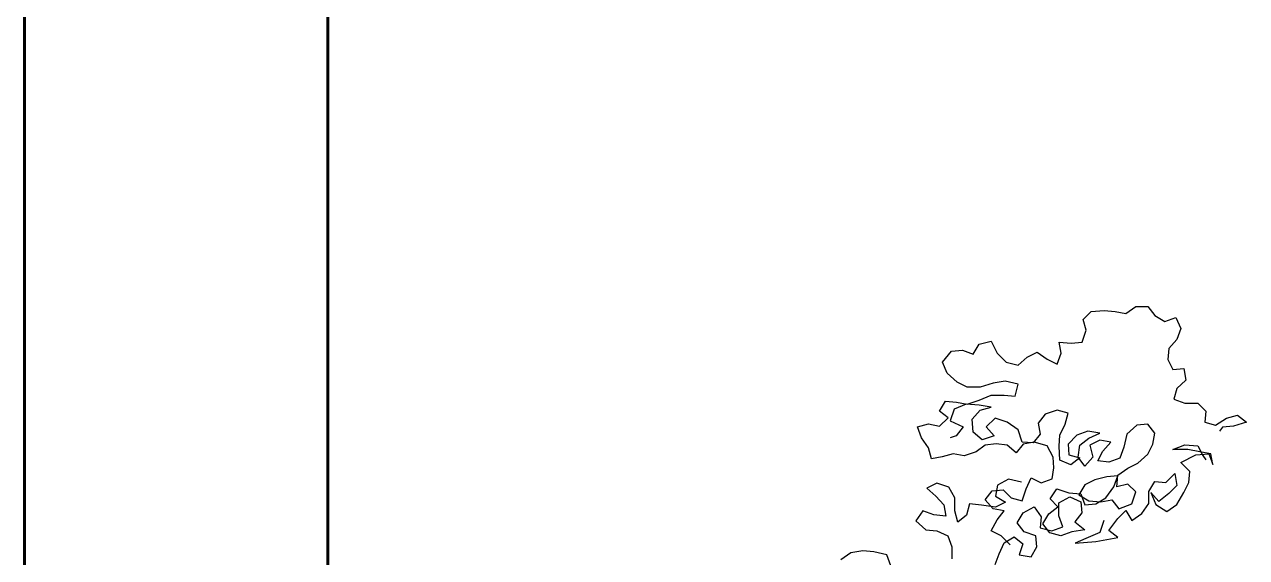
# Model space of a CAD drawing. Header units: millimetres. Extents: x -249630 to 95394, y -188036 to 109963.
# Drawn here: x -97457 to -96702, y -15960 to -15631 of the extents above; entities that cross this region are included whole.
import ezdxf

# ---------------------------------------------------------------- set-up
doc = ezdxf.new("R2010")
doc.units = ezdxf.units.MM
doc.layers.add('AHojas', color=86, linetype='Continuous')
doc.layers.add('MUROS', color=6, linetype='Continuous', lineweight=60)

# ---------------------------------------------------------------- blocks, each defined once
blk = doc.blocks.new('Arbol_01')
at = {"layer": 'AHojas'}
for p, q in [((-0.5588, 2.5923), (-0.5485, 2.5995)), ((-0.5485, 2.5995), (-0.5361, 2.5995)), ((-0.5361, 2.5995), (-0.5289, 2.5902)), ((-0.6031, 2.5862), (-0.5948, 2.5944)), ((-0.5948, 2.5944), (-0.5814, 2.5954)), ((-0.5814, 2.5954), (-0.5701, 2.5944)), ((-0.5701, 2.5944), (-0.5588, 2.5923)), ((-0.5289, 2.5902), (-0.5186, 2.584)), ((-0.5186, 2.584), (-0.5073, 2.5882)), ((-0.5073, 2.5882), (-0.5022, 2.5768)), ((-0.6041, 2.5625), (-0.6, 2.5749)), ((-0.6, 2.5749), (-0.6031, 2.5862)), ((-0.5022, 2.5768), (-0.5063, 2.5655)), ((-0.7102, 2.5605), (-0.6978, 2.5636)), ((-0.6978, 2.5636), (-0.6917, 2.5513)), ((-0.6278, 2.5625), (-0.6154, 2.5615)), ((-0.6258, 2.5512), (-0.6278, 2.5625)), ((-0.6154, 2.5615), (-0.6041, 2.5625)), ((-0.5063, 2.5655), (-0.5145, 2.5562)), ((-0.7483, 2.542), (-0.739, 2.5534)), ((-0.739, 2.5534), (-0.7277, 2.5544)), ((-0.7277, 2.5544), (-0.7164, 2.5503)), ((-0.7164, 2.5503), (-0.7102, 2.5605)), ((-0.6917, 2.5513), (-0.6824, 2.542)), ((-0.6608, 2.5471), (-0.6505, 2.5523)), ((-0.6505, 2.5523), (-0.6402, 2.545)), ((-0.6299, 2.5399), (-0.6258, 2.5512)), ((-0.5145, 2.5562), (-0.5156, 2.5449)), ((-0.7432, 2.5307), (-0.7483, 2.542)), ((-0.6824, 2.542), (-0.67, 2.5389)), ((-0.67, 2.5389), (-0.6608, 2.5471)), ((-0.6402, 2.545), (-0.6299, 2.5399)), ((-0.5156, 2.5449), (-0.5104, 2.5346)), ((-0.7329, 2.5214), (-0.7432, 2.5307)), ((-0.5104, 2.5346), (-0.4991, 2.5356)), ((-0.4971, 2.5233), (-0.5063, 2.515)), ((-0.4991, 2.5356), (-0.4971, 2.5233)), ((-0.7226, 2.5163), (-0.7329, 2.5214)), ((-0.7092, 2.5163), (-0.7226, 2.5163)), ((-0.6958, 2.5204), (-0.7092, 2.5163)), ((-0.6834, 2.5224), (-0.6958, 2.5204)), ((-0.6701, 2.5193), (-0.6834, 2.5224)), ((-0.6732, 2.507), (-0.6701, 2.5193)), ((-0.5063, 2.515), (-0.5094, 2.5037)), ((-0.7514, 2.4916), (-0.7452, 2.5019)), ((-0.7452, 2.5019), (-0.7339, 2.5008)), ((-0.7236, 2.4988), (-0.736, 2.4936)), ((-0.7339, 2.5008), (-0.7226, 2.4988)), ((-0.7102, 2.4977), (-0.7236, 2.4988)), ((-0.7226, 2.4988), (-0.7102, 2.5029)), ((-0.7102, 2.5029), (-0.6979, 2.508)), ((-0.6979, 2.508), (-0.6845, 2.508)), ((-0.6845, 2.508), (-0.6732, 2.507)), ((-0.5094, 2.5037), (-0.4981, 2.4996)), ((-0.4981, 2.4996), (-0.4847, 2.4996)), ((-0.4847, 2.4996), (-0.4765, 2.4913)), ((-0.7422, 2.4844), (-0.7514, 2.4916)), ((-0.736, 2.4936), (-0.7401, 2.4813)), ((-0.7175, 2.4833), (-0.7092, 2.4926)), ((-0.6979, 2.4957), (-0.7102, 2.4977)), ((-0.7092, 2.4926), (-0.6979, 2.4957)), ((-0.6423, 2.4884), (-0.6495, 2.4791)), ((-0.6299, 2.4925), (-0.6423, 2.4884)), ((-0.6186, 2.4894), (-0.6299, 2.4925)), ((-0.6217, 2.4781), (-0.6186, 2.4894)), ((-0.4765, 2.4913), (-0.4775, 2.48)), ((-0.4549, 2.4841), (-0.4436, 2.4872)), ((-0.4436, 2.4872), (-0.4343, 2.48)), ((-0.7741, 2.4751), (-0.7628, 2.4782)), ((-0.77, 2.4638), (-0.7741, 2.4751)), ((-0.7628, 2.4782), (-0.7514, 2.4761)), ((-0.7514, 2.4761), (-0.7422, 2.4844)), ((-0.7401, 2.4813), (-0.7267, 2.4751)), ((-0.7267, 2.4751), (-0.734, 2.4658)), ((-0.7164, 2.4699), (-0.7175, 2.4833)), ((-0.6938, 2.4843), (-0.7031, 2.4751)), ((-0.7031, 2.4751), (-0.6948, 2.4658)), ((-0.6814, 2.4802), (-0.6938, 2.4843)), ((-0.6701, 2.472), (-0.6814, 2.4802)), ((-0.6495, 2.4791), (-0.6475, 2.4678)), ((-0.6269, 2.4668), (-0.6217, 2.4781)), ((-0.5476, 2.477), (-0.5579, 2.4677)), ((-0.5362, 2.478), (-0.5476, 2.477)), ((-0.529, 2.4687), (-0.5362, 2.478)), ((-0.4775, 2.48), (-0.4662, 2.4769)), ((-0.4662, 2.4769), (-0.4549, 2.4841)), ((-0.459, 2.4748), (-0.4621, 2.4707)), ((-0.4477, 2.4759), (-0.459, 2.4748)), ((-0.4343, 2.48), (-0.4477, 2.4759)), ((-0.7628, 2.4535), (-0.77, 2.4638)), ((-0.734, 2.4658), (-0.7401, 2.4638)), ((-0.7072, 2.4617), (-0.7164, 2.4699)), ((-0.6948, 2.4658), (-0.7072, 2.4617)), ((-0.666, 2.4596), (-0.6701, 2.472)), ((-0.6475, 2.4678), (-0.6547, 2.4586)), ((-0.6279, 2.4554), (-0.6269, 2.4668)), ((-0.6094, 2.4667), (-0.6186, 2.4575)), ((-0.598, 2.4709), (-0.6094, 2.4667)), ((-0.6063, 2.4564), (-0.597, 2.4636)), ((-0.5857, 2.4688), (-0.598, 2.4709)), ((-0.597, 2.4636), (-0.5857, 2.4688)), ((-0.5857, 2.4616), (-0.596, 2.4564)), ((-0.5744, 2.4595), (-0.5857, 2.4616)), ((-0.5579, 2.4677), (-0.561, 2.4543)), ((-0.5311, 2.4574), (-0.529, 2.4687)), ((-0.7597, 2.4422), (-0.7628, 2.4535)), ((-0.7134, 2.4493), (-0.7257, 2.4452)), ((-0.7041, 2.4565), (-0.7134, 2.4493)), ((-0.6928, 2.4576), (-0.7041, 2.4565)), ((-0.6814, 2.4565), (-0.6928, 2.4576)), ((-0.6722, 2.4483), (-0.6814, 2.4565)), ((-0.665, 2.4575), (-0.6722, 2.4483)), ((-0.6547, 2.4586), (-0.666, 2.4596)), ((-0.6536, 2.4596), (-0.665, 2.4575)), ((-0.6403, 2.4555), (-0.6536, 2.4596)), ((-0.6341, 2.4441), (-0.6403, 2.4555)), ((-0.6269, 2.441), (-0.6279, 2.4554)), ((-0.6186, 2.4575), (-0.6176, 2.4462)), ((-0.6083, 2.4441), (-0.6063, 2.4564)), ((-0.596, 2.4564), (-0.5929, 2.4441)), ((-0.5878, 2.44), (-0.5826, 2.4502)), ((-0.5826, 2.4502), (-0.5744, 2.4595)), ((-0.561, 2.4543), (-0.5651, 2.443)), ((-0.5363, 2.4471), (-0.5311, 2.4574)), ((-0.5104, 2.4517), (-0.498, 2.4568)), ((-0.4949, 2.4517), (-0.5104, 2.4517)), ((-0.498, 2.4568), (-0.4846, 2.4558)), ((-0.4826, 2.4496), (-0.4949, 2.4517)), ((-0.4867, 2.4465), (-0.4733, 2.4475)), ((-0.4846, 2.4558), (-0.4795, 2.4455)), ((-0.4713, 2.4475), (-0.4826, 2.4496)), ((-0.4733, 2.4475), (-0.4692, 2.4362)), ((-0.7484, 2.4442), (-0.7597, 2.4422)), ((-0.7371, 2.4473), (-0.7484, 2.4442)), ((-0.7257, 2.4452), (-0.7371, 2.4473)), ((-0.6331, 2.4328), (-0.6341, 2.4441)), ((-0.6156, 2.4359), (-0.6269, 2.441)), ((-0.6176, 2.4462), (-0.6063, 2.4431)), ((-0.6063, 2.4431), (-0.6156, 2.4359)), ((-0.6011, 2.4348), (-0.6083, 2.4441)), ((-0.5929, 2.4441), (-0.6011, 2.4348)), ((-0.5764, 2.4389), (-0.5878, 2.44)), ((-0.5651, 2.443), (-0.5764, 2.4389)), ((-0.5569, 2.4327), (-0.5466, 2.4379)), ((-0.5466, 2.4379), (-0.5363, 2.4471)), ((-0.5022, 2.4383), (-0.4867, 2.4465)), ((-0.4929, 2.429), (-0.5022, 2.4383)), ((-0.4795, 2.4455), (-0.4764, 2.4413)), ((-0.4692, 2.4362), (-0.4713, 2.4475)), ((-0.6619, 2.4112), (-0.6568, 2.4225)), ((-0.6568, 2.4225), (-0.6465, 2.4174)), ((-0.6351, 2.4215), (-0.6331, 2.4328)), ((-0.5785, 2.4235), (-0.5909, 2.4204)), ((-0.5672, 2.4245), (-0.5785, 2.4235)), ((-0.5713, 2.4132), (-0.5672, 2.4245)), ((-0.5682, 2.4132), (-0.5672, 2.4255)), ((-0.5672, 2.4255), (-0.5569, 2.4327)), ((-0.5176, 2.4177), (-0.5083, 2.427)), ((-0.5083, 2.427), (-0.5063, 2.4146)), ((-0.4939, 2.4177), (-0.4929, 2.429)), ((-0.7541, 2.4172), (-0.7644, 2.4121)), ((-0.7644, 2.4121), (-0.7552, 2.4038)), ((-0.7418, 2.4131), (-0.7541, 2.4172)), ((-0.7356, 2.4018), (-0.7418, 2.4131)), ((-0.6969, 2.4092), (-0.6856, 2.4102)), ((-0.6913, 2.4151), (-0.6934, 2.4038)), ((-0.68, 2.4213), (-0.6913, 2.4151)), ((-0.6856, 2.4102), (-0.6774, 2.4019)), ((-0.6666, 2.4182), (-0.68, 2.4213)), ((-0.6661, 2.3988), (-0.6619, 2.4112)), ((-0.6465, 2.4174), (-0.6351, 2.4215)), ((-0.6372, 2.4009), (-0.63, 2.4112)), ((-0.63, 2.4112), (-0.6177, 2.407)), ((-0.6012, 2.4153), (-0.6074, 2.405)), ((-0.5909, 2.4204), (-0.6012, 2.4153)), ((-0.5796, 2.4019), (-0.5713, 2.4132)), ((-0.5569, 2.4162), (-0.5682, 2.4132)), ((-0.5487, 2.408), (-0.5569, 2.4162)), ((-0.5351, 2.4084), (-0.529, 2.4187)), ((-0.529, 2.4187), (-0.5176, 2.4177)), ((-0.5063, 2.4146), (-0.5145, 2.4064)), ((-0.4991, 2.4074), (-0.4939, 2.4177)), ((-0.7552, 2.4038), (-0.7469, 2.3946)), ((-0.7356, 2.3884), (-0.7356, 2.4018)), ((-0.7041, 2.3999), (-0.6969, 2.4092)), ((-0.6959, 2.3906), (-0.7041, 2.3999)), ((-0.6934, 2.4038), (-0.6831, 2.3976)), ((-0.6831, 2.3976), (-0.6934, 2.3924)), ((-0.6774, 2.4019), (-0.6661, 2.3988)), ((-0.629, 2.3926), (-0.6372, 2.4009)), ((-0.628, 2.3967), (-0.6166, 2.4029)), ((-0.6177, 2.407), (-0.6053, 2.406)), ((-0.6166, 2.4029), (-0.6053, 2.3978)), ((-0.6074, 2.405), (-0.5971, 2.3988)), ((-0.6053, 2.406), (-0.6012, 2.3947)), ((-0.6053, 2.3978), (-0.6043, 2.3864)), ((-0.5971, 2.3988), (-0.5847, 2.3977)), ((-0.5899, 2.3957), (-0.5796, 2.4019)), ((-0.5847, 2.3977), (-0.5734, 2.3998)), ((-0.5734, 2.3998), (-0.5662, 2.3905)), ((-0.5528, 2.3956), (-0.5487, 2.408)), ((-0.5351, 2.3961), (-0.5351, 2.4084)), ((-0.5331, 2.4074), (-0.5279, 2.3951)), ((-0.5249, 2.3981), (-0.5331, 2.4074)), ((-0.5145, 2.4064), (-0.5249, 2.3981)), ((-0.5063, 2.395), (-0.4991, 2.4074)), ((-0.7686, 2.3884), (-0.7758, 2.3781)), ((-0.7572, 2.3843), (-0.7686, 2.3884)), ((-0.7469, 2.3946), (-0.7449, 2.3832)), ((-0.7325, 2.377), (-0.7356, 2.3884)), ((-0.7202, 2.3956), (-0.7233, 2.3842)), ((-0.7078, 2.3945), (-0.7202, 2.3956)), ((-0.6934, 2.3924), (-0.7078, 2.3945)), ((-0.6846, 2.3886), (-0.6959, 2.3906)), ((-0.6918, 2.3793), (-0.6846, 2.3886)), ((-0.6712, 2.3762), (-0.665, 2.3865)), ((-0.665, 2.3865), (-0.6537, 2.3927)), ((-0.6537, 2.3927), (-0.6465, 2.3823)), ((-0.6445, 2.3751), (-0.6383, 2.3854)), ((-0.6383, 2.3854), (-0.629, 2.3926)), ((-0.628, 2.3834), (-0.628, 2.3967)), ((-0.6043, 2.3864), (-0.6115, 2.3772)), ((-0.6012, 2.3947), (-0.5899, 2.3957)), ((-0.5671, 2.3807), (-0.5588, 2.3889)), ((-0.5662, 2.3905), (-0.5528, 2.3956)), ((-0.5588, 2.3889), (-0.5527, 2.3786)), ((-0.5527, 2.3786), (-0.5424, 2.3858)), ((-0.5424, 2.3858), (-0.5351, 2.3961)), ((-0.5279, 2.3951), (-0.5166, 2.3878)), ((-0.5166, 2.3878), (-0.5063, 2.395)), ((-0.7758, 2.3781), (-0.7655, 2.3688)), ((-0.7449, 2.3832), (-0.7572, 2.3843)), ((-0.7233, 2.3842), (-0.7325, 2.377)), ((-0.698, 2.368), (-0.6918, 2.3793)), ((-0.664, 2.3669), (-0.6712, 2.3762)), ((-0.6465, 2.3823), (-0.6475, 2.371)), ((-0.6373, 2.3659), (-0.6445, 2.3751)), ((-0.6352, 2.3679), (-0.6239, 2.372)), ((-0.6239, 2.372), (-0.628, 2.3834)), ((-0.6115, 2.3772), (-0.6012, 2.3689)), ((-0.5815, 2.3786), (-0.5856, 2.3663)), ((-0.5764, 2.3683), (-0.5671, 2.3807)), ((-0.7655, 2.3688), (-0.7542, 2.3678)), ((-0.7542, 2.3678), (-0.7428, 2.3626)), ((-0.7428, 2.3626), (-0.7387, 2.3513)), ((-0.6877, 2.3628), (-0.698, 2.368)), ((-0.6785, 2.3535), (-0.6877, 2.3628)), ((-0.6846, 2.3556), (-0.6743, 2.3618)), ((-0.6743, 2.3618), (-0.6651, 2.3546)), ((-0.6517, 2.3628), (-0.664, 2.3669)), ((-0.6507, 2.3515), (-0.6517, 2.3628)), ((-0.6475, 2.371), (-0.6352, 2.3679)), ((-0.6259, 2.3628), (-0.6373, 2.3659)), ((-0.6146, 2.3669), (-0.6259, 2.3628)), ((-0.6012, 2.3689), (-0.6146, 2.3669)), ((-0.6001, 2.3601), (-0.6114, 2.355)), ((-0.5856, 2.3663), (-0.6001, 2.3601)), ((-0.5898, 2.357), (-0.5671, 2.3611)), ((-0.5671, 2.3611), (-0.5764, 2.3683)), ((-0.8304, 2.3473), (-0.8427, 2.3452)), ((-0.8191, 2.3462), (-0.8304, 2.3473)), ((-0.7387, 2.3513), (-0.7387, 2.3389)), ((-0.6898, 2.3443), (-0.6846, 2.3556)), ((-0.6651, 2.3546), (-0.6692, 2.3432)), ((-0.6568, 2.3412), (-0.6507, 2.3515)), ((-0.6114, 2.355), (-0.5898, 2.357)), ((-0.8427, 2.3452), (-0.853, 2.338)), ((-0.8057, 2.3431), (-0.8191, 2.3462)), ((-0.8016, 2.3318), (-0.8057, 2.3431)), ((-0.6939, 2.333), (-0.6898, 2.3443)), ((-0.6692, 2.3432), (-0.6568, 2.3412))]:
    blk.add_line(p, q, dxfattribs=at)

msp = doc.modelspace()

# ---------------------------------------------------------------- linework, layer by layer
at = {"layer": 'MUROS'}
for p, q in [((-97457.461, -17362.024), (-97457.461, -14362.024)), ((-97457.461, -17362.024), (-97457.461, -14362.024)), ((-97269.961, -17362.024), (-97269.961, -14362.024))]:
    msp.add_line(p, q, dxfattribs=at)

# ---------------------------------------------------------------- block references
at = {"xscale": 598.9603255755416, "yscale": 598.9603255755416, "zscale": 598.9603255755416}
msp.add_blockref('Arbol_01', (-96441.68, -17362.024), dxfattribs=at)

doc.saveas('drawing.dxf')
